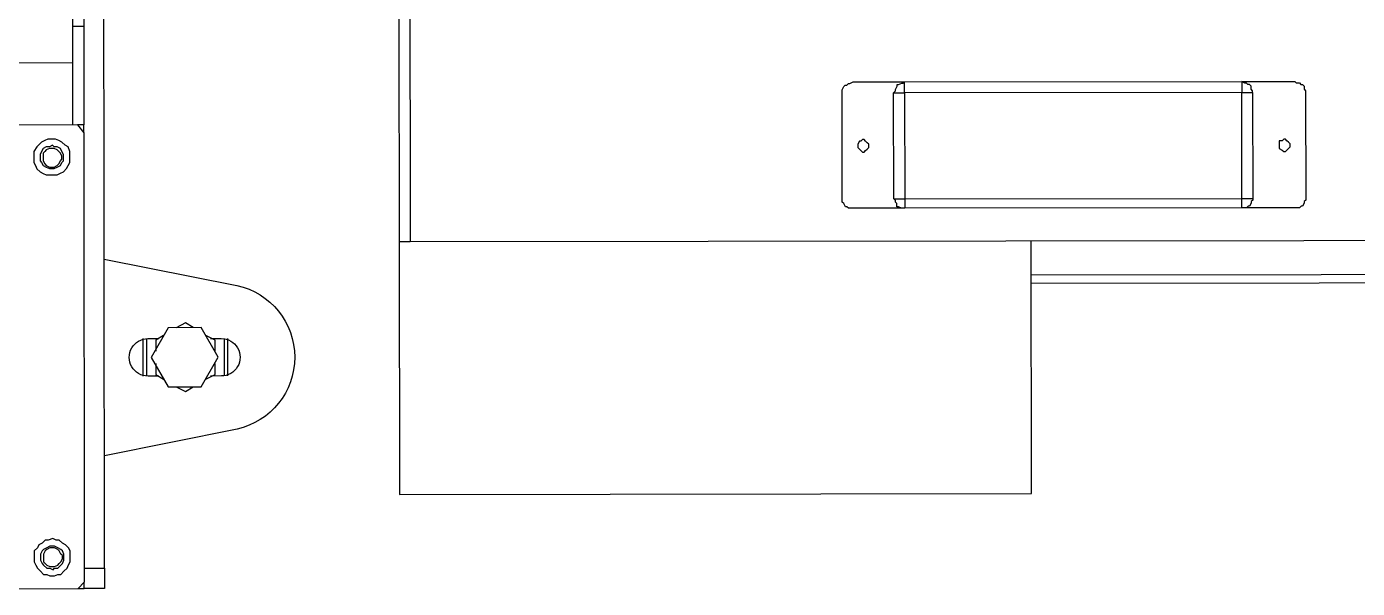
# Model space of a CAD drawing. Header units: feet. Extents: x -99009 to 3252343, y -11094690 to 9035152.
# Drawn here: x 2486816 to 2487448, y -1980666 to -1980399 of the extents above; entities that cross this region are included whole.
import ezdxf

# ---------------------------------------------------------------- set-up
doc = ezdxf.new("R2010")
doc.units = ezdxf.units.FT
doc.layers.add('1', color=1, linetype='Continuous')

# ---------------------------------------------------------------- blocks, each defined once
blk = doc.blocks.new('lEVELLING mACHINE')
at = {"color": 200, "lineweight": 25, "transparency": 33554684}
for points in [[(14793.22, 7199.2), (14793.22, 7208.83), (14802.85, 7208.83)], [(14802.85, 6496.05), (14802.85, 6281.91), (14805.82, 6278.95), (15070.33, 6278.95), (15073.3, 6281.91), (15073.3, 6496.05), (15070.33, 6499.01), (14805.82, 6499.01), (14802.85, 6496.05), (14802.85, 6499.01), (14802.85, 6988.77), (14805.82, 6988.77), (14802.85, 6992.48), (14802.85, 7205.87), (14805.82, 7208.83), (14802.85, 7208.83), (14802.85, 7205.87)], [(14805.82, 6988.77), (15070.33, 6988.77), (15073.3, 6992.48), (15073.3, 7205.87), (15073.3, 7208.83), (15070.33, 7208.83)], [(15073.3, 7205.87), (15070.33, 7208.83), (14805.82, 7208.83)], [(14802.85, 7199.2), (14793.22, 7199.2), (14793.22, 6289.32), (14802.85, 6289.32)], [(14653.18, 7044.34), (14653.18, 7164.37), (14353.1, 7164.37), (14353.1, 7044.34)], [(14759.14, 7113.25), (14754.69, 7115.47), (14750.99, 7113.25)], [(14734.69, 7090.28), (14734.69, 7108.06)], [(14736.17, 7108.06), (14736.17, 7090.28)], [(14745.06, 7109.55), (14740.61, 7107.32), (14740.61, 7102.14)], [(14768.77, 7102.14), (14768.77, 7107.32), (14765.06, 7109.55)], [(14773.22, 7090.28), (14773.22, 7108.06)], [(14774.7, 7108.06), (14774.7, 7090.28)], [(14740.61, 7096.21), (14740.61, 7091.02), (14745.06, 7088.8)], [(14765.06, 7088.8), (14768.77, 7091.02), (14768.77, 7096.21)], [(13802.58, 7060.64), (14353.1, 7060.64)], [(14750.99, 7085.09), (14754.69, 7082.87), (14759.14, 7085.09)], [(14353.1, 7064.35), (13806.29, 7064.35), (13805.55, 7064.35), (13804.81, 7063.61), (13804.06, 7062.87), (13803.32, 7062.87), (13803.32, 7062.13), (13802.58, 7061.38), (13802.58, 7060.64), (13802.58, 7044.34)], [(14653.18, 6932.46), (14653.18, 6941.35), (14653.18, 7044.34), (14652.44, 7044.34), (14651.7, 7044.34), (14650.96, 7044.34), (14650.22, 7044.34), (14648.74, 7044.34), (14648, 7044.34), (13658.1, 7044.34), (13658.1, 6909.49), (14648, 6909.49)], [(14653.18, 6909.49), (14652.44, 6909.49), (14651.7, 6909.49), (14650.96, 6909.49), (14650.22, 6909.49), (14648.74, 6909.49), (14648, 6909.49), (14648, 7044.34)], [(14247.89, 6973.95), (14247.89, 6973.21), (14248.63, 6972.47), (14248.63, 6970.99), (14249.37, 6970.25), (14250.11, 6970.25), (14250.85, 6969.51), (14251.59, 6969.51), (14253.07, 6968.77), (14227.88, 6968.77), (14227.14, 6969.51), (14225.66, 6969.51), (14224.92, 6970.25), (14224.18, 6970.25), (14223.44, 6970.99), (14223.44, 6972.47), (14222.7, 6973.21), (14222.7, 6973.95), (14222.7, 7024.34), (14222.7, 7025.08), (14223.44, 7025.82), (14223.44, 7026.56), (14224.18, 7028.04), (14224.92, 7028.04), (14225.66, 7028.78), (14227.14, 7028.78), (14227.88, 7028.78), (14253.07, 7028.78), (14253.07, 7028.04), (14253.07, 7026.56), (14253.07, 7025.82), (14253.07, 7025.08), (14253.07, 7024.34), (14251.59, 7024.34), (14250.85, 7024.34), (14250.11, 7024.34), (14249.37, 7024.34), (14248.63, 7024.34), (14247.89, 7024.34), (14247.89, 7025.08), (14248.63, 7025.82), (14248.63, 7026.56), (14249.37, 7028.04), (14250.11, 7028.04), (14250.85, 7028.78), (14251.59, 7028.78), (14253.07, 7028.78), (14413.12, 7028.78), (14437.57, 7028.78), (14439.05, 7028.78), (14439.79, 7028.78), (14440.53, 7028.04), (14441.27, 7028.04), (14442.01, 7026.56), (14442.76, 7025.82), (14442.76, 7025.08), (14442.76, 7024.34), (14442.76, 6973.95), (14442.76, 6973.21), (14442.76, 6972.47), (14442.01, 6970.99), (14441.27, 6970.25), (14440.53, 6970.25), (14439.79, 6969.51), (14439.05, 6969.51), (14437.57, 6968.77), (14413.12, 6968.77), (14413.86, 6969.51), (14414.6, 6969.51), (14416.08, 6970.25), (14416.82, 6970.25), (14416.82, 6970.99), (14417.56, 6972.47), (14417.56, 6973.21), (14418.3, 6973.95)], [(14418.3, 7024.34), (14418.3, 6973.95), (14417.56, 6973.95), (14416.82, 6973.95), (14416.08, 6973.95), (14414.6, 6973.95), (14413.86, 6973.95), (14413.12, 6973.95), (14413.12, 6973.21), (14413.12, 6972.47), (14413.12, 6970.99), (14413.12, 6970.25), (14413.12, 6969.51), (14413.12, 6968.77), (14253.07, 6968.77), (14253.07, 6969.51), (14253.07, 6970.25), (14253.07, 6970.99), (14253.07, 6972.47), (14253.07, 6973.21), (14253.07, 6973.95), (14251.59, 6973.95), (14250.85, 6973.95), (14250.11, 6973.95), (14249.37, 6973.95), (14248.63, 6973.95), (14247.89, 6973.95), (14247.89, 7024.34)], [(14802.85, 6992.48), (14802.85, 6988.77)], [(14808.04, 6988.77), (14808.04, 6959.13)], [(14979.94, 6959.13), (14808.04, 6959.13), (14808.04, 6529.39), (14979.94, 6529.39)], [(14802.85, 6942.09), (14808.04, 6942.09)]]:
    blk.add_lwpolyline(points, dxfattribs=at)
for points in [[(14817.67, 7185.12), (14819.89, 7185.86), (14821.38, 7185.86), (14822.86, 7187.34), (14824.34, 7188.09), (14825.08, 7189.57), (14826.56, 7191.05), (14826.56, 7192.53), (14826.56, 7194.75), (14826.56, 7196.24), (14825.82, 7197.72), (14825.08, 7199.2), (14823.6, 7200.68), (14822.12, 7202.16), (14820.64, 7202.16), (14819.15, 7202.9), (14816.93, 7202.9), (14815.45, 7202.16), (14813.97, 7202.16), (14812.49, 7200.68), (14811, 7199.2), (14810.26, 7197.72), (14809.52, 7196.24), (14809.52, 7194.75), (14809.52, 7192.53), (14809.52, 7191.05), (14810.26, 7189.57), (14811.74, 7188.09), (14813.23, 7187.34), (14814.71, 7185.86), (14816.19, 7185.86)], [(14817.67, 7188.83), (14819.15, 7188.83), (14820.64, 7189.57), (14822.12, 7190.31), (14822.86, 7191.05), (14823.6, 7192.53), (14823.6, 7194.01), (14823.6, 7195.49), (14822.86, 7196.98), (14822.12, 7197.72), (14820.64, 7199.2), (14819.15, 7199.2), (14817.67, 7199.94), (14816.93, 7199.2), (14815.45, 7199.2), (14813.97, 7197.72), (14813.23, 7196.98), (14812.49, 7195.49), (14812.49, 7194.01), (14812.49, 7192.53), (14813.23, 7191.05), (14813.97, 7190.31), (14815.45, 7189.57), (14816.93, 7188.83)], [(14817.67, 7198.46), (14816.93, 7198.46), (14815.45, 7197.72), (14814.71, 7196.98), (14813.97, 7196.24), (14813.23, 7194.75), (14813.23, 7193.27), (14813.97, 7192.53), (14814.71, 7191.05), (14815.45, 7190.31), (14816.93, 7189.57), (14817.67, 7189.57), (14819.15, 7189.57), (14820.64, 7190.31), (14821.38, 7191.05), (14822.12, 7192.53), (14822.12, 7193.27), (14822.12, 7194.75), (14822.12, 7196.24), (14821.38, 7196.98), (14820.64, 7197.72), (14819.15, 7198.46)], [(14747.28, 7113.25), (14739.13, 7099.17), (14747.28, 7085.09), (14762.84, 7085.09), (14770.99, 7099.17), (14762.84, 7113.25)], [(14413.12, 7028.78), (14413.86, 7028.78), (14414.6, 7028.78), (14416.08, 7028.04), (14416.82, 7028.04), (14416.82, 7026.56), (14417.56, 7025.82), (14417.56, 7025.08), (14418.3, 7024.34), (14417.56, 7024.34), (14416.82, 7024.34), (14416.08, 7024.34), (14414.6, 7024.34), (14413.86, 7024.34), (14413.12, 7024.34), (14413.12, 7025.08), (14413.12, 7025.82), (14413.12, 7026.56), (14413.12, 7028.04)], [(14253.07, 6973.95), (14413.12, 6973.95), (14413.12, 7024.34), (14253.07, 7024.34)], [(14817.67, 6995.44), (14819.89, 6995.44), (14821.38, 6996.18), (14822.86, 6996.92), (14824.34, 6998.4), (14825.08, 6999.15), (14826.56, 7001.37), (14826.56, 7002.85), (14826.56, 7004.33), (14826.56, 7006.55), (14825.82, 7008.04), (14825.08, 7009.52), (14823.6, 7011), (14822.12, 7011.74), (14820.64, 7012.48), (14819.15, 7012.48), (14816.93, 7012.48), (14815.45, 7012.48), (14813.97, 7011.74), (14812.49, 7011), (14811, 7009.52), (14810.26, 7008.04), (14809.52, 7006.55), (14809.52, 7004.33), (14809.52, 7002.85), (14809.52, 7001.37), (14810.26, 6999.15), (14811.74, 6998.4), (14813.23, 6996.92), (14814.71, 6996.18), (14816.19, 6995.44)], [(14817.67, 6998.4), (14819.15, 6999.15), (14820.64, 6999.15), (14822.12, 6999.89), (14822.86, 7001.37), (14823.6, 7002.85), (14823.6, 7004.33), (14823.6, 7005.81), (14822.86, 7006.55), (14822.12, 7008.04), (14820.64, 7008.78), (14819.15, 7009.52), (14817.67, 7009.52), (14816.93, 7009.52), (14815.45, 7008.78), (14813.97, 7008.04), (14813.23, 7006.55), (14812.49, 7005.81), (14812.49, 7004.33), (14812.49, 7002.85), (14813.23, 7001.37), (14813.97, 6999.89), (14815.45, 6999.15), (14816.93, 6999.15)], [(14817.67, 7008.78), (14816.93, 7008.78), (14815.45, 7008.04), (14814.71, 7007.3), (14813.97, 7005.81), (14813.23, 7005.07), (14813.23, 7003.59), (14813.97, 7002.11), (14814.71, 7001.37), (14815.45, 7000.63), (14816.93, 6999.89), (14817.67, 6999.89), (14819.15, 6999.89), (14820.64, 7000.63), (14821.38, 7001.37), (14822.12, 7002.11), (14822.12, 7003.59), (14822.12, 7005.07), (14822.12, 7005.81), (14821.38, 7007.3), (14820.64, 7008.04), (14819.15, 7008.78)], [(14235.29, 6999.15), (14235.29, 6999.89), (14235.29, 7000.63), (14233.81, 7001.37), (14233.07, 7002.11), (14232.33, 7002.11), (14231.59, 7001.37), (14230.85, 7000.63), (14230.11, 6999.89), (14230.11, 6998.4), (14230.85, 6997.66), (14231.59, 6996.92), (14232.33, 6996.18), (14233.07, 6996.18), (14233.81, 6996.92), (14235.29, 6996.92), (14235.29, 6998.4)], [(14435.35, 6999.15), (14435.35, 6999.89), (14434.61, 7000.63), (14433.86, 7001.37), (14433.12, 7002.11), (14432.38, 7002.11), (14431.64, 7001.37), (14430.9, 7000.63), (14430.16, 6999.89), (14430.16, 6998.4), (14430.9, 6997.66), (14431.64, 6996.92), (14432.38, 6996.18), (14433.12, 6996.18), (14433.86, 6996.92), (14434.61, 6996.92), (14435.35, 6998.4)]]:
    blk.add_lwpolyline(points, close=True, dxfattribs=at)
for points in [[(14793.22, 7052.49), (14730.24, 7065.09, -0.805272), (14730.24, 7133.26), (14793.22, 7145.85)], [(14742.84, 7090.28), (14737.65, 7090.28, -1.003478), (14737.65, 7108.06), (14742.84, 7108.06)], [(14767.29, 7108.06), (14772.47, 7108.06, -1.003478), (14772.47, 7090.28), (14767.29, 7090.28)]]:
    blk.add_lwpolyline(points, format="xyb", dxfattribs=at)
blk = doc.blocks.new('A$Cac12730c')
blk.add_blockref('lEVELLING mACHINE', (-11218.13, -5688.95))

msp = doc.modelspace()

# ---------------------------------------------------------------- linework, layer by layer
at = {"layer": '1'}
msp.add_arc((2520410.24778, -1978395.99612), 100000, 84.1346387202, 194.3871675539, dxfattribs=at)

# ---------------------------------------------------------------- block references
at = {"transparency": 33554684, "rotation": 180.0650517140762}
msp.add_blockref('A$Cac12730c', (2490426.6334, -1979141.86212), dxfattribs=at)

doc.saveas('drawing.dxf')
